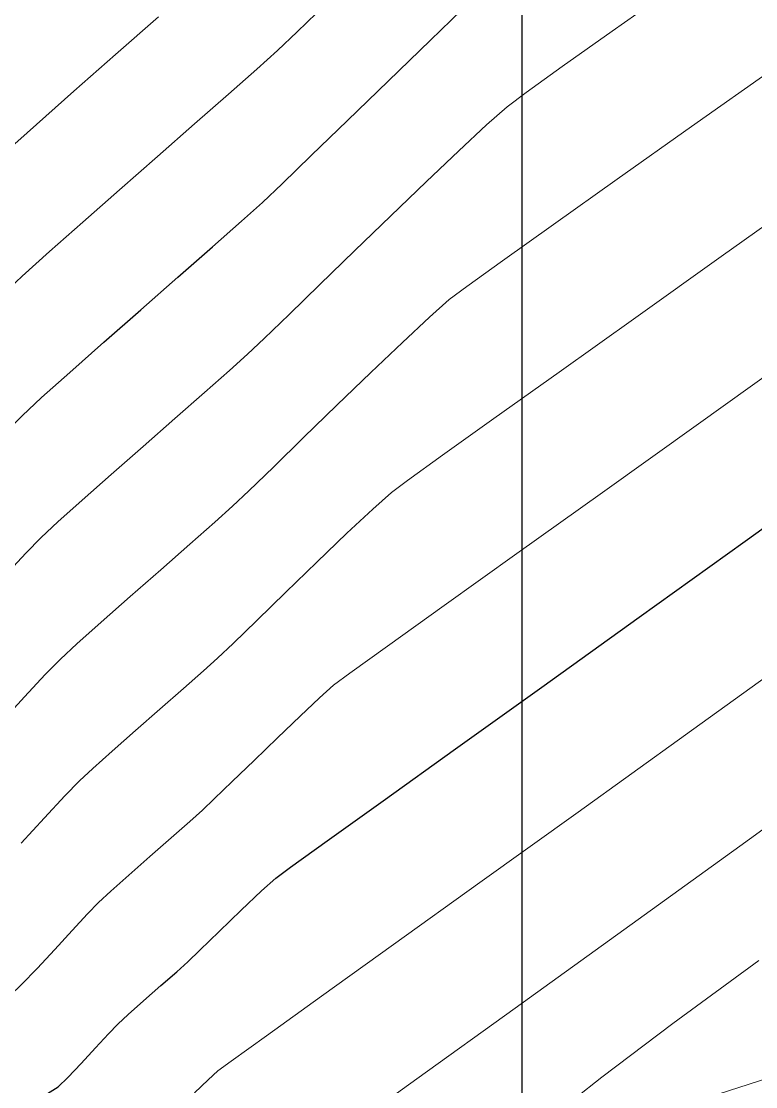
# Model space of a CAD drawing. Header units: millimetres. Extents: x 736950 to 740938, y 8500595 to 8502163.
# Drawn here: x 737888.1 to 737905.55, y 8501243.46 to 8501268.79 of the extents above; entities that cross this region are included whole.
import ezdxf

# ---------------------------------------------------------------- set-up
doc = ezdxf.new("R2010")
doc.units = ezdxf.units.MM
for name, color, linetype, lineweight in [('CONT-MJR', 80, 'Continuous', 30), ('CONT-MNR', 96, 'Continuous', 15), ('pista', 251, 'Continuous', 5), ('saiwite', 5, 'Continuous', 5)]:
    doc.layers.add(name, color=color, linetype=linetype, lineweight=lineweight)
doc.layers.add('Cuadricula Coordenadas', color=5, linetype='Continuous')

msp = doc.modelspace()

# ---------------------------------------------------------------- hatches: boundary and pattern name
at = {"layer": 'pista'}
h = msp.add_hatch(dxfattribs=at)
h.set_pattern_fill('HONEY', color=256, scale=3, angle=9.94991650582834, style=0)
h.set_pattern_definition([(9.94991650582834, (1479841.21072825, -18.49207214638591), (0.4979252195647159, 0.4170677100899267), [0.375, -0.75]), (129.9499165058283, (1479841.21072825, -18.49207214638591), (-0.6101538418184378, 0.222682034283025), [0.3749999999999999, -0.7499999999999998]), (69.94991650582834, (1479841.21072825, -18.49207214638591), (-0.112228622253722, 0.6397497443729518), [-0.75, 0.375])])
h.paths.add_polyline_path([(737744.7999806425, 8501250.923935566), (737743.4751223363, 8501250.754223157), (737756.465848178, 8501242.026572531), (737763.5739612179, 8501242.006896213), (737770.002546867, 8501243.455222024), (737769.8468594846, 8501244.342704736), (737763.4750639071, 8501242.907173423), (737756.7405500773, 8501242.925815564)])
h.paths.add_polyline_path([(737794.2809870465, 8501256.017245878), (737809.7820272583, 8501263.709828075), (737823.391616501, 8501273.483615467), (737837.0791595323, 8501280.557800073), (737851.5530432165, 8501285.77819753), (737870.8510758049, 8501293.050216693, -0.9976846880626209), (737871.0089264096, 8501292.63424804), (737865.2748787645, 8501289.581801567, 0.7845063948290762), (737866.1540430214, 8501286.121818589), (737883.2588851704, 8501291.348365877), (737897.4188924351, 8501296.516943583), (737903.2981396064, 8501301.44146652, -0.5512150924587264), (737904.1219025984, 8501301.177325813), (737906.855912117, 8501297.98174819, 0.5618964424650519), (737910.2738656431, 8501298.536066804), (737914.22079628, 8501308.558674501), (737925.6412323939, 8501300.72656757, 0.340189525830376), (737928.7023693406, 8501300.894137181), (737936.9171069289, 8501306.117412793, -0.358727273887905), (737938.1716059428, 8501305.962964654), (737943.1732157968, 8501301.051021611, 0.3417074120720416), (737946.0555081918, 8501300.709858142), (737955.8779356404, 8501307.072689936), (737971.8320576148, 8501314.464803053), (737988.5677626224, 8501323.411181662), (738023.1375471824, 8501336.282937778), (738044.4246208373, 8501357.728329657), (738061.4456776979, 8501362.208386911), (738078.9085143938, 8501363.070318012), (738112.0997810266, 8501372.051506756), (738118.6561313582, 8501373.365123207), (738128.3493353954, 8501376.976906104), (738155.2251721952, 8501366.826195797), (738176.6167526407, 8501363.543890122), (738193.8053773039, 8501353.328603027), (738204.7313956148, 8501340.877429372), (738207.705198212, 8501335.751671141), (738214.35685511, 8501331.742925933), (738229.9282901662, 8501313.374534177), (738233.5603594936, 8501308.186787868), (738234.53883727, 8501308.358438132), (738230.6417003467, 8501313.924784988), (738214.9478837823, 8501332.43754055), (738208.3676942562, 8501336.403214611), (738205.4657963786, 8501341.405035153), (738194.387784551, 8501354.029418997), (738176.9261677533, 8501364.406946706), (738155.4549153853, 8501367.70147717), (738128.3514754312, 8501377.93815071), (738118.4090486554, 8501374.233504975), (738111.8936108743, 8501372.928085677), (738078.7671659255, 8501363.964436961), (738061.3074614278, 8501363.102660457), (738043.958527311, 8501358.536303693), (738022.6381405202, 8501337.057350922), (737988.196920163, 8501324.233464561), (737971.4304040315, 8501315.270615296), (737955.4419368334, 8501307.862588815), (737945.5806043665, 8501301.47455489, -0.3391433520832071), (737943.8038299843, 8501301.693147572), (737938.8116631231, 8501306.59581691, 0.3560082385246841), (737936.4342009705, 8501306.876887502), (737928.158540546, 8501301.61487459, -0.3502196171718997), (737926.1502499409, 8501301.468794718), (737914.5128481541, 8501309.44969617, 0.4302069892023044), (737913.4330382891, 8501309.014522241), (737909.4507249827, 8501298.90206584, -0.5704007069138802), (737907.5397775185, 8501298.566836312), (737904.9064502402, 8501301.644734057, 0.4931454261128044), (737902.7202336333, 8501302.131411942), (737896.9620044216, 8501297.308254998), (737882.9728831241, 8501292.20205278), (737866.0373022418, 8501287.027224885, -0.7384715771871906), (737865.6977918843, 8501288.787355538), (737871.5108758068, 8501291.881875956, 0.9119586051647783), (737870.5337161538, 8501293.892406015), (737851.2416702455, 8501286.62264278), (737836.7183275839, 8501281.384406622), (737822.9200107896, 8501274.252970394), (737809.3164408724, 8501264.483505804), (737793.8201376351, 8501256.79327439), (737778.9884914039, 8501246.402265295), (737769.846859484, 8501244.34270474), (737770.0025468671, 8501243.455222024), (737779.3594973255, 8501245.563292695)])
h.paths.add_polyline_path([(738260.5182952256, 8501271.251537092), (738234.538837269, 8501308.358438132), (738233.56035949, 8501308.186787868), (738259.6897886079, 8501270.86568047), (738269.3749442189, 8501234.589470252), (738274.5057655985, 8501215.583008338), (738279.7983711922, 8501189.602392923), (738280.7089290785, 8501189.641305126), (738275.382018582, 8501215.790318219), (738270.2441657205, 8501234.822827347)])

# ---------------------------------------------------------------- linework, layer by layer
at = {"layer": 'CONT-MJR', "extrusion": (0.6933222526012235, -0.7206276806007146, 0), "elevation": -5614648.306424369}
msp.add_lwpolyline([(6425868.111513657, 3600.00000000001), (6425869.478512713, 3600.00000000001)], dxfattribs=at)
at = {"layer": 'CONT-MJR', "extrusion": (0.6957142924806792, -0.7183186084448239, 0), "elevation": -5593253.183393303}
msp.add_lwpolyline([(6444498.225483726, 3600.000000000013), (6444499.625096029, 3600.000000000013)], dxfattribs=at)
at = {"layer": 'CONT-MJR', "extrusion": (-0.6967581523888055, 0.7173061250817103, 0), "elevation": 5583875.530716247}
msp.add_lwpolyline([(-6452623.9059144, 3600.000000000003), (-6452625.249405887, 3600.000000000003)], dxfattribs=at)
at = {"layer": 'CONT-MJR'}
for points, elevation in [([(737894.9925314627, 8501265.595775459), (737895.8526101557, 8501266.430621402)], 3600), ([(737894.2980118426, 8501264.925773278), (737894.9925314627, 8501265.595775459)], 3600), ([(737893.8309943881, 8501264.484215923), (737894.2980118426, 8501264.925773278)], 3600), ([(737888.5836577838, 8501259.841990242), (737889.25216218, 8501260.44225944)], 3600), ([(737902.7847823069, 8501254.621817375), (737905.3004179471, 8501256.428388027)], 3595), ([(737898.4181392165, 8501251.490402903), (737900.4691986978, 8501252.960758178)], 3595), ([(737891.7956151391, 8501246.191673344), (737892.0549792361, 8501246.423658377)], 3595), ([(737889.5216127178, 8501244.009931384), (737889.8620775887, 8501244.380507609)], 3595), ([(737888.9799692401, 8501243.458410075), (737889.2082507621, 8501243.678262373)], 3595)]:
    msp.add_lwpolyline(points, dxfattribs=dict(at, elevation=elevation))
at = {"layer": 'CONT-MJR', "extrusion": (-0.6693649752495402, 0.7429337318423378, 0), "elevation": 5821955.86271692}
msp.add_lwpolyline([(-6238654.242381827, 3600.00000000001), (-6238654.908631093, 3600.00000000001)], dxfattribs=at)
at = {"layer": 'CONT-MJR', "extrusion": (0.6624419126201967, -0.7491132840926636, 0), "elevation": -5879598.34981412}
msp.add_lwpolyline([(6184358.385979382, 3600), (6184359.30944149, 3600)], dxfattribs=at)
at = {"layer": 'CONT-MJR', "extrusion": (0.6599257345910297, -0.751330835800375, 0), "elevation": -5900307.010302602}
msp.add_lwpolyline([(6164602.915525028, 3600), (6164604.00881877, 3600)], dxfattribs=at)
at = {"layer": 'CONT-MJR', "extrusion": (0.6593666606335838, -0.7518215259254795, 0), "elevation": -5904891.032064423}
msp.add_lwpolyline([(6160210.981465207, 3600), (6160212.157172099, 3600)], dxfattribs=at)
at = {"layer": 'CONT-MJR', "extrusion": (-0.6602295589111306, 0.7510638651539656, 0), "elevation": 5897813.234571666}
msp.add_lwpolyline([(-6166986.464027864, 3600.000000000013), (-6166987.634723353, 3600.000000000013)], dxfattribs=at)
at = {"layer": 'CONT-MJR', "extrusion": (0.6627390542262186, -0.7488504163071137, 0), "elevation": -5877144.396219531}
msp.add_lwpolyline([(6186685.978903984, 3600.000000000013), (6186687.057171792, 3600.000000000013)], dxfattribs=at)
at = {"layer": 'CONT-MJR', "extrusion": (0.6809074548253388, -0.7323694682080073, 0), "elevation": -5723629.312133392}
msp.add_lwpolyline([(6328977.640058284, 3600.000000000013), (6328978.271428651, 3600.000000000013)], dxfattribs=at)
at = {"layer": 'CONT-MJR', "extrusion": (0.714542300949794, -0.699592238488517, 0), "elevation": -5420162.826062794}
msp.add_lwpolyline([(6590729.652943004, 3600.000000000003), (6590730.263789983, 3600.000000000003)], dxfattribs=at)
at = {"layer": 'CONT-MJR', "extrusion": (-0.5839042327423543, 0.81182254648757, 0), "elevation": 6470645.61376074}
msp.add_lwpolyline([(-5562967.772215896, 3595.000000000013), (-5562971.037973402, 3595.000000000013)], dxfattribs=at)
at = {"layer": 'CONT-MJR', "extrusion": (0.5828799933661606, -0.812558252270854, 0), "elevation": -6477655.827314669}
msp.add_lwpolyline([(5554797.38497272, 3595.000000000013), (5554800.234717466, 3595.000000000013)], dxfattribs=at)
at = {"layer": 'CONT-MJR', "extrusion": (0.5826167011147755, -0.8127470575659663, 0), "elevation": -6479455.19231917}
msp.add_lwpolyline([(5552693.747992638, 3595.000000000006), (5552695.866810837, 3595.000000000006)], dxfattribs=at)
at = {"layer": 'CONT-MJR', "extrusion": (0.5830078140879461, -0.812466546211224, 0), "elevation": -6476781.894122176}
msp.add_lwpolyline([(5555810.073592936, 3595.00000000001), (5555811.708854035, 3595.00000000001)], dxfattribs=at)
at = {"layer": 'CONT-MJR', "extrusion": (0.5844381562100626, -0.8114382549311949, 0), "elevation": -6466984.690769164}
msp.add_lwpolyline([(5567209.924212142, 3595.000000000011), (5567210.997189065, 3595.000000000011)], dxfattribs=at)
at = {"layer": 'CONT-MJR', "extrusion": (0.5917209117828461, -0.8061428921468435, 0), "elevation": -6416593.589653593}
msp.add_lwpolyline([(5625214.589336417, 3595.000000000013), (5625215.02132188, 3595.000000000013)], dxfattribs=at)
at = {"layer": 'CONT-MJR', "extrusion": (0.6707096327572476, -0.7417200203086325, 0), "elevation": -5810633.437224296}
msp.add_lwpolyline([(6249179.608993557, 3595.000000000003), (6249180.068543214, 3595.000000000003)], dxfattribs=at)
at = {"layer": 'CONT-MJR', "extrusion": (0.6897848043823048, -0.7240144498856811, 0), "elevation": -5646038.539077091}
msp.add_lwpolyline([(6398276.878820655, 3595.000000000003), (6398277.544973021, 3595.000000000003)], dxfattribs=at)
at = {"layer": 'CONT-MJR', "extrusion": (0.6958403904325644, -0.718196457135968, 0), "elevation": -5592109.965345384}
msp.add_lwpolyline([(6445463.131738737, 3595), (6445463.857495412, 3595)], dxfattribs=at)
at = {"layer": 'CONT-MJR', "extrusion": (-0.6969261715671575, 0.717142880732107, 0), "elevation": 5582352.061861637}
msp.add_lwpolyline([(-6453915.560903029, 3595.000000000003), (-6453916.19906454, 3595.000000000003)], dxfattribs=at)
at = {"layer": 'CONT-MJR', "extrusion": (-0.6910216632855691, 0.7228340479460315, 0), "elevation": 5635090.969842753}
msp.add_lwpolyline([(-6407918.944724773, 3595.000000000003), (-6407919.348074991, 3595.000000000003)], dxfattribs=at)
at = {"layer": 'CONT-MJR', "extrusion": (0.6601733332509014, -0.7511132871041453, 0), "elevation": -5898262.485219629}
msp.add_lwpolyline([(6166535.866645854, 3595.000000000006), (6166536.367275196, 3595.000000000006)], dxfattribs=at)
at = {"layer": 'CONT-MJR', "extrusion": (0.659712830059696, -0.7515177854546269, 0), "elevation": -5902041.026500991}
msp.add_lwpolyline([(6162918.942631199, 3595), (6162919.49165962, 3595)], dxfattribs=at)
at = {"layer": 'CONT-MJR', "extrusion": (0.663232557636265, -0.7484133714006308, 0), "elevation": -5873052.465171743}
msp.add_lwpolyline([(6190549.798473533, 3595), (6190550.291636717, 3595)], dxfattribs=at)
at = {"layer": 'CONT-MJR', "extrusion": (0.6759144534454312, -0.7369800890278951, 0), "elevation": -5766497.476413395}
msp.add_lwpolyline([(6289924.858872224, 3595.00000000001), (6289925.191968392, 3595.00000000001)], dxfattribs=at)
at = {"layer": 'CONT-MJR', "extrusion": (0.7209755549688476, -0.6929604960871596, 0), "elevation": -5359025.980482888}
msp.add_lwpolyline([(6640518.367240658, 3595), (6640518.685784276, 3595)], dxfattribs=at)
at = {"layer": 'CONT-MJR', "extrusion": (0.7359939439845561, -0.676988119850015, 0), "elevation": -5212158.979728647}
msp.add_lwpolyline([(6756407.050770635, 3595.000000000003), (6756407.508075952, 3595.000000000003)], dxfattribs=at)
at = {"layer": 'CONT-MJR', "extrusion": (0.7268829506137511, -0.6867613676576801, 0), "elevation": -5301966.650355322}
msp.add_lwpolyline([(6686162.890579997, 3595.00000000001), (6686163.346869428, 3595.00000000001)], dxfattribs=at)
at = {"layer": 'CONT-MJR', "extrusion": (0.5300893122441954, -0.8479418146573949, 0), "elevation": -6817412.743064079}
msp.add_lwpolyline([(5132104.839335495, 3595), (5132105.218779873, 3595)], dxfattribs=at)
at = {"layer": 'CONT-MNR'}
for points, elevation in [([(737902.1392587095, 8501268.555584554), (737903.6062194806, 8501269.590000153)], 3599), ([(737893.0222151249, 8501267.056975018), (737893.6963411946, 8501267.65423517)], 3601), ([(737900.0983874104, 8501267.09837237), (737900.9496400603, 8501267.711674687)], 3599), ([(737899.1578164138, 8501266.324653128), (737899.646524639, 8501266.75577941)], 3599), ([(737891.3365465683, 8501265.576651081), (737892.2176674894, 8501266.349471986)], 3601), ([(737898.4989866745, 8501265.713146979), (737899.1578164138, 8501266.324653128)], 3599), ([(737890.4327006419, 8501264.783437314), (737891.3365465683, 8501265.576651081)], 3601), ([(737904.7334230108, 8501263.193622587), (737906.9197501708, 8501264.753000386)], 3597), ([(737888.1232956302, 8501262.730688924), (737888.7722268931, 8501263.315531224)], 3601), ([(737897.15942877, 8501261.15546802), (737897.8021854619, 8501261.755397132)], 3598), ([(737904.1928181702, 8501259.218803305), (737906.6489824747, 8501260.977785647)], 3596), ([(737895.6015401077, 8501259.659187986), (737896.40535262, 8501260.435552446)], 3598), ([(737901.9124696254, 8501257.587941052), (737904.1928181702, 8501259.218803305)], 3596), ([(737894.0910383741, 8501258.191262733), (737894.8095743275, 8501258.889912222)], 3598), ([(737897.2787001446, 8501257.872805933), (737898.1087151809, 8501258.47160347)], 3597), ([(737896.8975545639, 8501257.58782498), (737897.2787001446, 8501257.872805933)], 3597), ([(737896.454352262, 8501257.192888867), (737896.8975545639, 8501257.58782498)], 3597), ([(737888.972335757, 8501256.88797707), (737889.5460706046, 8501257.403149983)], 3599), ([(737895.8392189835, 8501256.615186289), (737896.454352262, 8501257.192888867)], 3597), ([(737898.1506605267, 8501254.89896729), (737899.8757970182, 8501256.13229651)], 3596), ([(737894.3881077676, 8501255.215790868), (737895.1258917968, 8501255.930794526)], 3597), ([(737889.4215184184, 8501253.988866458), (737889.9972165992, 8501254.503721861)], 3598), ([(737889.0297192421, 8501253.625948757), (737889.4215184184, 8501253.988866458)], 3598), ([(737888.6703092225, 8501253.2569955), (737889.0297192421, 8501253.625948757)], 3598), ([(737892.4301448112, 8501253.346439157), (737892.765385297, 8501253.647881394)], 3597), ([(737888.1785595774, 8501252.727674851), (737888.6703092225, 8501253.2569955)], 3598), ([(737891.9543801105, 8501252.926566262), (737892.4301448112, 8501253.346439157)], 3597), ([(737895.5230695265, 8501253.003847763), (737895.9064366029, 8501253.2876453)], 3596), ([(737895.1891919163, 8501252.706330527), (737895.5230695265, 8501253.003847763)], 3596), ([(737894.1884227345, 8501251.755556935), (737894.7257935362, 8501252.271129815)], 3596), ([(737889.483948162, 8501250.732880412), (737889.7982247472, 8501251.023990098)], 3597), ([(737889.1361559812, 8501250.373681601), (737889.483948162, 8501250.732880412)], 3597), ([(737892.1040803668, 8501249.761185117), (737892.4101822665, 8501250.035769885)], 3596), ([(737891.663734487, 8501249.373378957), (737892.1040803668, 8501249.761185117)], 3596), ([(737891.1580579225, 8501248.929844992), (737891.663734487, 8501249.373378957)], 3596), ([(737890.2263659239, 8501248.105567964), (737890.6559639696, 8501248.488076799)], 3596), ([(737888.1098268698, 8501245.884809803), (737888.4793913242, 8501246.270745724)], 3596), ([(737887.838088541, 8501245.626875874), (737888.1098268698, 8501245.884809803)], 3596), ([(737893.9301121458, 8501244.67012901), (737895.2357691021, 8501245.608256081)], 3594), ([(737897.5016021521, 8501243.642136587), (737899.8398385319, 8501245.327207994)], 3593), ([(737892.5420670365, 8501243.62393919), (737892.7740994514, 8501243.835893331)], 3594), ([(737892.2171729599, 8501243.311893452), (737892.5420670365, 8501243.62393919)], 3594)]:
    msp.add_lwpolyline(points, dxfattribs=dict(at, elevation=elevation))
at = {"layer": 'CONT-MNR', "extrusion": (0.6932414498934931, -0.7207054128765563, 0), "elevation": -5615371.091514204}
msp.add_lwpolyline([(6425236.4006477, 3601), (6425237.357594093, 3601)], dxfattribs=at)
at = {"layer": 'CONT-MNR', "extrusion": (0.6596918768385208, -0.751536178525871, 0), "elevation": -5902230.202654516}
msp.add_lwpolyline([(6162768.727114358, 3602), (6162770.085019706, 3602)], dxfattribs=at)
at = {"layer": 'CONT-MNR', "extrusion": (-0.6861563628829637, 0.7274540849257929, 0), "elevation": 5677971.412729003}
msp.add_lwpolyline([(-6369983.336861313, 3601), (-6369983.982385971, 3601)], dxfattribs=at)
at = {"layer": 'CONT-MNR', "extrusion": (0.5785939611896731, -0.8156157355488203, 0), "elevation": -6506822.684337127}
msp.add_lwpolyline([(5520625.786234578, 3599), (5520627.244787422, 3599)], dxfattribs=at)
at = {"layer": 'CONT-MNR', "extrusion": (-0.6610570924908397, 0.7503356052244605, 0), "elevation": 5891016.427826644}
msp.add_lwpolyline([(-6173487.584752785, 3602), (-6173488.899812047, 3602)], dxfattribs=at)
at = {"layer": 'CONT-MNR', "extrusion": (0.6699869772914046, -0.7423728512411585, 0), "elevation": -5816731.140464785}
msp.add_lwpolyline([(6243530.866071905, 3601.000000000013), (6243531.525923925, 3601.000000000013)], dxfattribs=at)
at = {"layer": 'CONT-MNR', "extrusion": (0.5783048137874855, -0.8158207783270917, 0), "elevation": -6508776.226553652}
msp.add_lwpolyline([(5518320.656531775, 3598.000000000003), (5518323.048804559, 3598.000000000003)], dxfattribs=at)
at = {"layer": 'CONT-MNR', "extrusion": (0.6639174571571074, -0.7478058638992078, 0), "elevation": -5867399.788421609}
msp.add_lwpolyline([(6195936.448079532, 3602), (6195937.63968378, 3602)], dxfattribs=at)
at = {"layer": 'CONT-MNR', "extrusion": (0.6603654286672095, -0.7509444058125558, 0), "elevation": -5896699.896828336}
msp.add_lwpolyline([(6168058.430033215, 3601.000000000004), (6168059.501414309, 3601.000000000004)], dxfattribs=at)
at = {"layer": 'CONT-MNR', "extrusion": (0.6041631666439256, -0.7968606327776421, 0), "elevation": -6328513.01931216}
msp.add_lwpolyline([(5724155.422912443, 3599.000000000004), (5724155.989966149, 3599.000000000004)], dxfattribs=at)
at = {"layer": 'CONT-MNR', "extrusion": (-0.6695104240890863, 0.742802660224135, 0), "elevation": 5820739.235672416}
msp.add_lwpolyline([(-6239790.955760147, 3602), (-6239791.943335455, 3602)], dxfattribs=at)
at = {"layer": 'CONT-MNR', "extrusion": (0.5781196753405451, -0.8159519844844689, 0), "elevation": -6510028.259441977}
msp.add_lwpolyline([(5516841.398763689, 3598.000000000009), (5516843.562846616, 3598.000000000009)], dxfattribs=at)
at = {"layer": 'CONT-MNR', "extrusion": (0.6888217976243066, -0.7249307078042831, 0), "elevation": -5654548.000127649}
msp.add_lwpolyline([(6390781.339748082, 3599.000000000013), (6390782.411769916, 3599.000000000013)], dxfattribs=at)
at = {"layer": 'CONT-MNR', "extrusion": (0.6934228604022656, -0.720530871421579, 0), "elevation": -5613748.711450965}
msp.add_lwpolyline([(6426648.393481527, 3599.000000000003), (6426649.564345515, 3599.000000000003)], dxfattribs=at)
at = {"layer": 'CONT-MNR', "extrusion": (0.5786402515659556, -0.8155828953991664, 0), "elevation": -6506506.400930926}
msp.add_lwpolyline([(5520992.740753936, 3598), (5520994.603555672, 3598)], dxfattribs=at)
at = {"layer": 'CONT-MNR', "extrusion": (0.6609601105863764, -0.7504210366278687, 0), "elevation": -5891811.78943658}
msp.add_lwpolyline([(6172724.25183247, 3601), (6172725.414809797, 3601)], dxfattribs=at)
at = {"layer": 'CONT-MNR', "extrusion": (-0.6959715538041802, 0.7180693534021594, 0), "elevation": 5590942.023621595}
msp.add_lwpolyline([(-6446497.967560405, 3599), (-6446499.162899054, 3599)], dxfattribs=at)
at = {"layer": 'CONT-MNR', "extrusion": (0.6638339983593801, -0.7478799520124861, 0), "elevation": -5868088.746453128}
msp.add_lwpolyline([(6195279.837418614, 3601), (6195280.89073084, 3601)], dxfattribs=at)
at = {"layer": 'CONT-MNR', "extrusion": (0.5803700301546472, -0.8143528891692435, 0), "elevation": -6494773.38839249}
msp.add_lwpolyline([(5534788.934178712, 3598.000000000013), (5534790.422612383, 3598.000000000013)], dxfattribs=at)
at = {"layer": 'CONT-MNR', "extrusion": (0.6971135878774801, -0.7169607001758094, 0), "elevation": -5580674.368204512}
msp.add_lwpolyline([(6455387.483730562, 3599.000000000003), (6455388.629147238, 3599.000000000003)], dxfattribs=at)
at = {"layer": 'CONT-MNR', "extrusion": (0.5849661598680193, -0.8110576994328226, 0), "elevation": -6463368.631533108}
msp.add_lwpolyline([(5571429.282121257, 3598.000000000007), (5571430.323120988, 3598.000000000007)], dxfattribs=at)
at = {"layer": 'CONT-MNR', "extrusion": (-0.5801548222373157, 0.8145062198871097, 0), "elevation": 6496232.758655855}
msp.add_lwpolyline([(-5533074.335378842, 3597.00000000001), (-5533076.831945932, 3597.00000000001)], dxfattribs=at)
at = {"layer": 'CONT-MNR', "extrusion": (0.6820522465913306, -0.7313034479063523, 0), "elevation": -5713724.494283738}
msp.add_lwpolyline([(6337924.849160772, 3601), (6337925.473064773, 3601)], dxfattribs=at)
at = {"layer": 'CONT-MNR', "extrusion": (0.6968996707812036, -0.7171686334921864, 0), "elevation": -5582599.912314516}
msp.add_lwpolyline([(6453721.330243519, 3599), (6453722.351330739, 3599)], dxfattribs=at)
at = {"layer": 'CONT-MNR', "extrusion": (0.6016101094683982, -0.7987898823754731, 0), "elevation": -6346795.150038656}
msp.add_lwpolyline([(5703870.939725057, 3598.00000000001), (5703871.460351317, 3598.00000000001)], dxfattribs=at)
at = {"layer": 'CONT-MNR', "extrusion": (0.6632570599836249, -0.7483916570766126, 0), "elevation": -5872857.445517781}
msp.add_lwpolyline([(6190758.4369667, 3598), (6190759.064785214, 3598)], dxfattribs=at)
at = {"layer": 'CONT-MNR', "extrusion": (0.6946540469775971, -0.7193439754509983, 0), "elevation": -5602750.097234365}
msp.add_lwpolyline([(6436235.044778394, 3599), (6436235.86713186, 3599)], dxfattribs=at)
at = {"layer": 'CONT-MNR', "extrusion": (0.580005422019506, -0.8146126137176951, 0), "elevation": -6497247.483281829}
msp.add_lwpolyline([(5531880.517396427, 3597), (5531882.753317293, 3597)], dxfattribs=at)
at = {"layer": 'CONT-MNR', "extrusion": (0.6872117782473272, -0.7264571369586416, 0), "elevation": -5668712.546031816}
msp.add_lwpolyline([(6378214.583067149, 3599.000000000003), (6378215.132319908, 3599.000000000003)], dxfattribs=at)
at = {"layer": 'CONT-MNR', "extrusion": (0.6905337685975215, -0.7233001551406613, 0), "elevation": -5639420.606303542}
msp.add_lwpolyline([(6404127.990860323, 3598), (6404129.033409735, 3598)], dxfattribs=at)
at = {"layer": 'CONT-MNR', "extrusion": (0.6693649750756483, -0.7429337319990099, 0), "elevation": -5821953.418378122}
msp.add_lwpolyline([(6238651.653755737, 3599), (6238652.22555515, 3599)], dxfattribs=at)
at = {"layer": 'CONT-MNR', "extrusion": (0.6624419124278903, -0.7491132842627205, 0), "elevation": -5879595.881698853}
msp.add_lwpolyline([(6184355.950927695, 3599.000000000013), (6184356.743476549, 3599.000000000013)], dxfattribs=at)
at = {"layer": 'CONT-MNR', "extrusion": (0.5803620715551399, -0.8143585610161084, 0), "elevation": -6494824.54309235}
msp.add_lwpolyline([(5534723.118757037, 3597), (5534725.022275945, 3597)], dxfattribs=at)
at = {"layer": 'CONT-MNR', "extrusion": (-0.6599257347853044, 0.7513308356297351, 0), "elevation": 5900304.53085775}
msp.add_lwpolyline([(-6164600.646794383, 3599), (-6164601.585098934, 3599)], dxfattribs=at)
at = {"layer": 'CONT-MNR', "extrusion": (0.696756595610456, -0.7173076372612573, 0), "elevation": -5583884.852631564}
msp.add_lwpolyline([(6452605.784941469, 3598.000000000003), (6452606.889022534, 3598.000000000003)], dxfattribs=at)
at = {"layer": 'CONT-MNR', "extrusion": (0.6593666616547911, -0.7518215250298547, 0), "elevation": -5904888.544158014}
msp.add_lwpolyline([(6160208.887745766, 3599.000000000003), (6160209.896780286, 3599.000000000003)], dxfattribs=at)
at = {"layer": 'CONT-MNR', "extrusion": (0.5816116377607834, -0.8134665960082316, 0), "elevation": -6486319.663171001}
msp.add_lwpolyline([(5544686.325394483, 3597.000000000003), (5544687.824758014, 3597.000000000003)], dxfattribs=at)
at = {"layer": 'CONT-MNR', "extrusion": (0.660229556906903, -0.7510638669158001, 0), "elevation": -5897810.773904555}
msp.add_lwpolyline([(6166984.509665344, 3599.00000000001), (6166985.514398899, 3599.00000000001)], dxfattribs=at)
at = {"layer": 'CONT-MNR', "extrusion": (0.6627390552146806, -0.7488504154323163, 0), "elevation": -5877141.917430303}
msp.add_lwpolyline([(6186684.192618566, 3599.000000000013), (6186685.118027318, 3599.000000000013)], dxfattribs=at)
at = {"layer": 'CONT-MNR', "extrusion": (-0.6952852542792893, 0.7187338973373834, 0), "elevation": 5597095.551358827}
msp.add_lwpolyline([(-6441148.14720393, 3598.000000000013), (-6441148.959080248, 3598.000000000013)], dxfattribs=at)
at = {"layer": 'CONT-MNR', "extrusion": (0.6879638256288817, -0.7257449790567441, 0), "elevation": -5662100.99796437}
msp.add_lwpolyline([(6384079.694587515, 3598.000000000013), (6384080.227732114, 3598.000000000013)], dxfattribs=at)
at = {"layer": 'CONT-MNR', "extrusion": (0.5814705116273765, -0.8135674797506333, 0), "elevation": -6487278.507957618}
msp.add_lwpolyline([(5543561.094982309, 3596), (5543563.598367285, 3596)], dxfattribs=at)
at = {"layer": 'CONT-MNR', "extrusion": (0.6686286395570972, -0.7435964916297181, 0), "elevation": -5828128.599614877}
msp.add_lwpolyline([(6232878.249896737, 3598), (6232878.811941137, 3598)], dxfattribs=at)
at = {"layer": 'CONT-MNR', "extrusion": (0.6809074541129685, -0.7323694688703208, 0), "elevation": -5723626.890206756}
msp.add_lwpolyline([(6328975.997242541, 3599.000000000003), (6328976.539107613, 3599.000000000003)], dxfattribs=at)
at = {"layer": 'CONT-MNR', "extrusion": (-0.6616929746847116, 0.7497749043899093, 0), "elevation": 5885770.650123236}
msp.add_lwpolyline([(-6178474.595777472, 3598.000000000003), (-6178475.386843639, 3598.000000000003)], dxfattribs=at)
at = {"layer": 'CONT-MNR', "extrusion": (0.7145423012036769, -0.6995922382292088, 0), "elevation": -5420160.475137074}
msp.add_lwpolyline([(6590727.992061133, 3599.00000000001), (6590728.516312283, 3599.00000000001)], dxfattribs=at)
at = {"layer": 'CONT-MNR', "extrusion": (0.6923199976438309, -0.7215906186075635, 0), "elevation": -5623566.974224443}
msp.add_lwpolyline([(6418047.686337039, 3597), (6418048.674885351, 3597)], dxfattribs=at)
at = {"layer": 'CONT-MNR', "extrusion": (-0.6595677054787705, 0.751645156898832, 0), "elevation": 5903238.365538619}
msp.add_lwpolyline([(-6161786.255368432, 3598), (-6161787.181991327, 3598)], dxfattribs=at)
at = {"layer": 'CONT-MNR', "extrusion": (0.7309169259320977, -0.6824664441465034, 0), "elevation": -5262487.07045399}
msp.add_lwpolyline([(6717295.225646738, 3599), (6717295.949627408, 3599)], dxfattribs=at)
at = {"layer": 'CONT-MNR', "extrusion": (0.6596398806015019, -0.7515818171829574, 0), "elevation": -5902646.641011568}
msp.add_lwpolyline([(6162352.128030259, 3598.000000000003), (6162353.096713084, 3598.000000000003)], dxfattribs=at)
at = {"layer": 'CONT-MNR', "extrusion": (0.6971638042734121, -0.7169118704631858, 0), "elevation": -5580217.519272339}
msp.add_lwpolyline([(6455771.712948185, 3597), (6455772.67332258, 3597)], dxfattribs=at)
at = {"layer": 'CONT-MNR', "extrusion": (-0.6616290801975888, 0.7498312878487351, 0), "elevation": 5886297.132710203}
msp.add_lwpolyline([(-6177970.204726726, 3598.000000000003), (-6177971.121972956, 3598.000000000003)], dxfattribs=at)
at = {"layer": 'CONT-MNR', "extrusion": (0.5823070446428085, -0.8129689451383479, 0), "elevation": -6481572.936207132}
msp.add_lwpolyline([(5550227.241794643, 3596.00000000001), (5550228.897134869, 3596.00000000001)], dxfattribs=at)
at = {"layer": 'CONT-MNR', "extrusion": (-0.6959134723333528, 0.7181256429239495, 0), "elevation": 5591458.719983502}
msp.add_lwpolyline([(-6446037.170462103, 3597.000000000003), (-6446037.957909979, 3597.000000000003)], dxfattribs=at)
at = {"layer": 'CONT-MNR', "extrusion": (0.6888322038407684, -0.72492081978094, 0), "elevation": -5654451.463809374}
msp.add_lwpolyline([(6390851.114073049, 3597), (6390851.622724674, 3597)], dxfattribs=at)
at = {"layer": 'CONT-MNR', "extrusion": (0.584600509205595, -0.8113212955645618, 0), "elevation": -6465873.508611314}
msp.add_lwpolyline([(5568507.663645112, 3596.000000000003), (5568508.771077804, 3596.000000000003)], dxfattribs=at)
at = {"layer": 'CONT-MNR', "extrusion": (0.5847060817683276, -0.8112452144346554, 0), "elevation": -6465142.972604715}
msp.add_lwpolyline([(5569354.641825752, 3594.000000000013), (5569357.98704331, 3594.000000000013)], dxfattribs=at)
at = {"layer": 'CONT-MNR', "extrusion": (0.7372619839602101, -0.67560696192909, 0), "elevation": -5199488.625470176}
msp.add_lwpolyline([(6766171.995918012, 3598), (6766172.842712734, 3598)], dxfattribs=at)
at = {"layer": 'CONT-MNR', "extrusion": (0.6595677060170629, -0.7516451564264812, 0), "elevation": -5903235.882171047}
msp.add_lwpolyline([(6161784.061243602, 3597.00000000001), (6161784.804522039, 3597.00000000001)], dxfattribs=at)
at = {"layer": 'CONT-MNR', "extrusion": (0.6845810987386468, -0.7289367045565666, 0), "elevation": -5691726.032984206}
msp.add_lwpolyline([(6357675.170154076, 3596), (6357675.805872349, 3596)], dxfattribs=at)
at = {"layer": 'CONT-MNR', "extrusion": (0.6596398804550871, -0.7515818173114611, 0), "elevation": -5902644.163468365}
msp.add_lwpolyline([(6162350.119956452, 3597.000000000013), (6162350.896972712, 3597.000000000013)], dxfattribs=at)
at = {"layer": 'CONT-MNR', "extrusion": (0.6616290804508106, -0.7498312876252996, 0), "elevation": -5886294.657206763}
msp.add_lwpolyline([(6177968.374718752, 3597), (6177969.11047582, 3597)], dxfattribs=at)
at = {"layer": 'CONT-MNR', "extrusion": (-0.6959334735229589, 0.7181062598461799, 0), "elevation": 5591276.836552327}
msp.add_lwpolyline([(-6446191.325375348, 3596.000000000013), (-6446192.099348375, 3596.000000000013)], dxfattribs=at)
at = {"layer": 'CONT-MNR', "extrusion": (0.5842218838654989, -0.8115939812570369, 0), "elevation": -6468465.218704595}
msp.add_lwpolyline([(5565492.562712225, 3594), (5565495.709912553, 3594)], dxfattribs=at)
at = {"layer": 'CONT-MNR', "extrusion": (-0.666620122910296, 0.7453976198855629, 0), "elevation": 5844920.091345093}
msp.add_lwpolyline([(-6217126.301838131, 3597.000000000013), (-6217126.921358174, 3597.000000000013)], dxfattribs=at)
at = {"layer": 'CONT-MNR', "extrusion": (0.6971638033701165, -0.7169118713415992, 0), "elevation": -5580215.187264034}
msp.add_lwpolyline([(6455768.613334416, 3596.00000000001), (6455769.336813304, 3596.00000000001)], dxfattribs=at)
at = {"layer": 'CONT-MNR', "extrusion": (-0.5859218942539607, 0.8103675300959748, 0), "elevation": 6456781.50103002}
msp.add_lwpolyline([(-5579042.412847565, 3593.00000000001), (-5579045.965622216, 3593.00000000001)], dxfattribs=at)
at = {"layer": 'CONT-MNR', "extrusion": (0.6959134720744486, -0.7181256431748455, 0), "elevation": -5591456.376779514}
msp.add_lwpolyline([(6446034.274185723, 3596.000000000003), (6446034.867393868, 3596.000000000003)], dxfattribs=at)
at = {"layer": 'CONT-MNR', "extrusion": (0.7343737287149215, -0.6787453326346657, 0), "elevation": -5228297.616397995}
msp.add_lwpolyline([(6743933.031485422, 3597), (6743933.742827379, 3597)], dxfattribs=at)
at = {"layer": 'CONT-MNR', "extrusion": (0.6888322039712612, -0.7249208196569435, 0), "elevation": -5654449.08883941}
msp.add_lwpolyline([(6390848.369458102, 3596), (6390848.752640654, 3596)], dxfattribs=at)
at = {"layer": 'CONT-MNR', "extrusion": (0.5838436935044495, -0.8118660859742095, 0), "elevation": -6471057.516099225}
msp.add_lwpolyline([(5562475.383897996, 3594.000000000013), (5562478.258342404, 3594.000000000013)], dxfattribs=at)
at = {"layer": 'CONT-MNR', "extrusion": (-0.7374514517857952, 0.6754001452909403, 0), "elevation": 5197588.326057508}
msp.add_lwpolyline([(-6767628.331759728, 3597.000000000013), (-6767629.148499788, 3597.000000000013)], dxfattribs=at)
at = {"layer": 'CONT-MNR', "extrusion": (0.585434063246701, -0.8107200241701555, 0), "elevation": -6460138.114011278}
msp.add_lwpolyline([(5575151.947056449, 3593.00000000001), (5575155.347099687, 3593.00000000001)], dxfattribs=at)
at = {"layer": 'CONT-MNR', "extrusion": (0.6605651244452945, -0.7507687502597405, 0), "elevation": -5895046.870057069}
msp.add_lwpolyline([(6169613.511073234, 3596), (6169614.179846341, 3596)], dxfattribs=at)
at = {"layer": 'CONT-MNR', "extrusion": (0.5835724488616492, -0.8120610795559765, 0), "elevation": -6472915.356106761}
msp.add_lwpolyline([(5560310.824455952, 3594.00000000001), (5560313.351405001, 3594.00000000001)], dxfattribs=at)
at = {"layer": 'CONT-MNR', "extrusion": (0.6779156243996278, -0.7351397188255188, 0), "elevation": -5749377.828447971}
msp.add_lwpolyline([(6305580.939177861, 3596), (6305581.331197004, 3596)], dxfattribs=at)
at = {"layer": 'CONT-MNR', "extrusion": (0.7184217785858272, -0.6956077544518727, 0), "elevation": -5383417.718104743}
msp.add_lwpolyline([(6620763.179552343, 3596.000000000013), (6620763.5562047, 3596.000000000013)], dxfattribs=at)
at = {"layer": 'CONT-MNR', "extrusion": (-0.7343737289578748, 0.6787453323718006, 0), "elevation": 5228295.313891036}
msp.add_lwpolyline([(-6743931.515833523, 3596.000000000013), (-6743932.051708791, 3596.000000000013)], dxfattribs=at)
at = {"layer": 'CONT-MNR', "extrusion": (-0.737451451990205, 0.6754001450677506, 0), "elevation": 5197586.030838098}
msp.add_lwpolyline([(-6767627.006835025, 3596.000000000013), (-6767627.622109852, 3596.000000000013)], dxfattribs=at)
at = {"layer": 'CONT-MNR', "extrusion": (0.5850170898488751, -0.811020964331227, 0), "elevation": -6463004.166386278}
msp.add_lwpolyline([(5571826.041100271, 3593.000000000013), (5571829.217603685, 3593.000000000013)], dxfattribs=at)
at = {"layer": 'CONT-MNR', "extrusion": (0.7339850171990494, -0.6791656605919585, 0), "elevation": -5232155.451088926}
msp.add_lwpolyline([(6740935.906795666, 3596.00000000001), (6740936.521526267, 3596.00000000001)], dxfattribs=at)
at = {"layer": 'CONT-MNR', "extrusion": (0.5834323602814124, -0.8121617332628152, 0), "elevation": -6473874.409048979}
msp.add_lwpolyline([(5559192.064205443, 3594), (5559194.168919212, 3594)], dxfattribs=at)
at = {"layer": 'CONT-MNR', "extrusion": (0.593064523585959, -0.805154935937028, 0), "elevation": -6407194.900834841}
msp.add_lwpolyline([(5635913.506450153, 3592.000000000003), (5635916.041081766, 3592.000000000003)], dxfattribs=at)
at = {"layer": 'CONT-MNR', "extrusion": (0.602310192667943, -0.7982621322650258, 0), "elevation": -6341775.075989274}
msp.add_lwpolyline([(5709424.85871286, 3592.000000000013), (5709426.979569182, 3592.000000000013)], dxfattribs=at)
at = {"layer": 'CONT-MNR', "extrusion": (0.5841228315759674, -0.811665274378345, 0), "elevation": -6469144.395877886}
msp.add_lwpolyline([(5564692.951859448, 3594.00000000001), (5564693.987882455, 3594.00000000001)], dxfattribs=at)
at = {"layer": 'CONT-MNR', "extrusion": (0.5880053944138695, -0.8088570059906693, 0), "elevation": -6442405.704627827}
msp.add_lwpolyline([(5595626.97473317, 3594.000000000006), (5595627.364306106, 3594.000000000006)], dxfattribs=at)
at = {"layer": 'CONT-MNR', "extrusion": (-0.5843429320877019, 0.8115068315911748, 0), "elevation": 6467632.102948488}
msp.add_lwpolyline([(-5566447.982805923, 3593), (-5566450.499802233, 3593)], dxfattribs=at)
at = {"layer": 'CONT-MNR', "extrusion": (0.6189160694293149, -0.7854571274119089, 0), "elevation": -6220663.101483037}
msp.add_lwpolyline([(5841144.999534888, 3592.000000000013), (5841146.62626907, 3592.000000000013)], dxfattribs=at)
at = {"layer": 'Cuadricula Coordenadas', "color": 8}
msp.add_line((737900, 8500595.507225098), (737900, 8502130.641312933), dxfattribs=at)
at = {"layer": 'saiwite'}
msp.add_line((737891.325392208, 8501239.004381303), (737941.7214199239, 8501255.174383635), dxfattribs=at)

doc.saveas('drawing.dxf')
